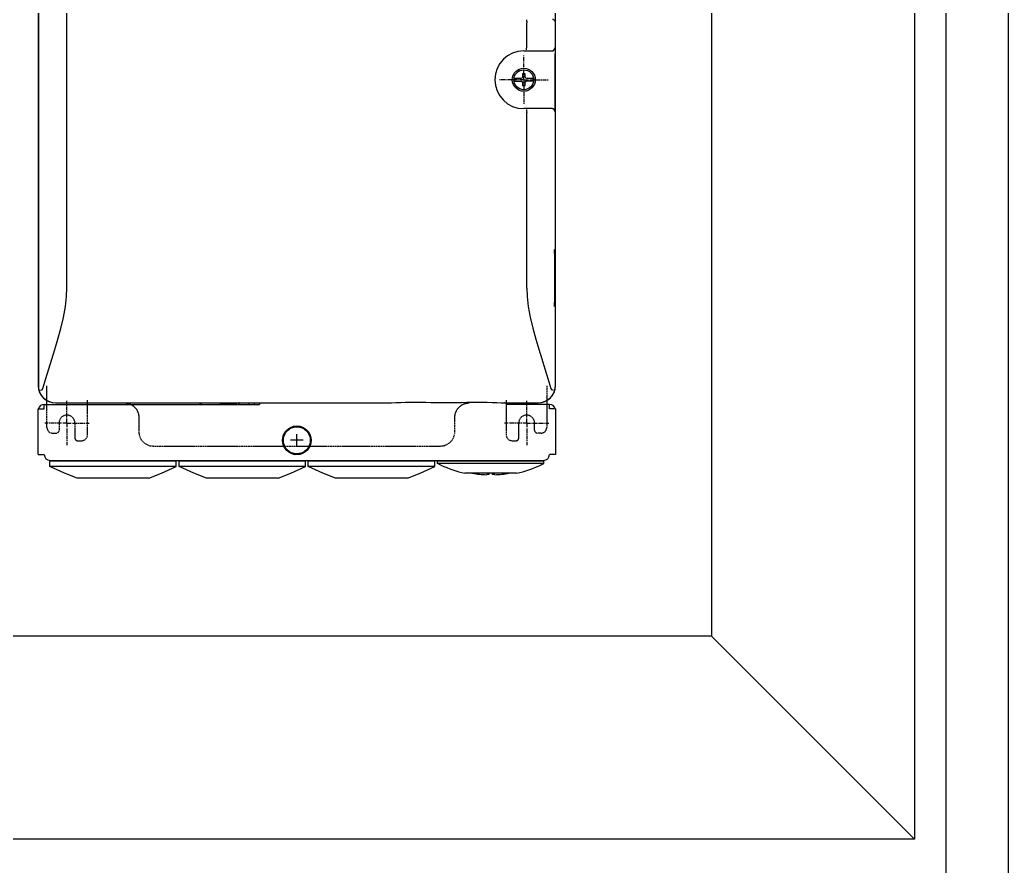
# Model space of a CAD drawing. Header units: inches. Extents: x 187 to 137830, y 99 to 66837.
# Drawn here: x 3082.1 to 3398.7, y 26990.1 to 27261.2 of the extents above; entities that cross this region are included whole.
import ezdxf

# ---------------------------------------------------------------- set-up
doc = ezdxf.new("R2010")
doc.units = ezdxf.units.IN
doc.header["$MEASUREMENT"] = 0
doc.linetypes.add('CENTER', pattern=[2, 1.25, -0.25, 0.25, -0.25])
doc.linetypes.add('HIDDEN', pattern=[0.375, 0.25, -0.125])
for name, color, linetype in [('ALL_CURVE', 7, 'Continuous'), ('ALL_FEATURES', 7, 'Continuous'), ('DEFAULT_1', 7, 'CENTER'), ('DEFAULT_2', 8, 'HIDDEN'), ('ONG', 170, 'Continuous')]:
    doc.layers.add(name, color=color, linetype=linetype)
doc.layers.add('NETCHINH', color=7, linetype='Continuous', lineweight=30)

msp = doc.modelspace()

# ---------------------------------------------------------------- linework, layer by layer
at = {"color": 7, "linetype": 'Continuous'}
for p, q in [((3097.26, 27175.25), (3097.26, 27385.42)), ((3088.06, 27381.33), (3088.06, 27143.97)), ((3088.09, 27381.31), (3088.09, 27143.99)), ((3253.66, 27143.97), (3253.66, 27381.33)), ((3244.46, 27252.43), (3244.46, 27260.18)), ((3253.64, 27187.7), (3253.64, 27260.34)), ((3243.54, 27251.2), (3252.55, 27251.2)), ((3253.56, 27233.62), (3253.56, 27250.28)), ((3244, 27243.84), (3243.08, 27243.84)), ((3243.08, 27243.84), (3243.08, 27242.78)), ((3244, 27242.78), (3244, 27243.84)), ((3240.56, 27242.41), (3242.71, 27242.41)), ((3240.56, 27241.49), (3242.71, 27241.49)), ((3243.08, 27241.12), (3243.08, 27240.07)), ((3244, 27240.07), (3244, 27241.12)), ((3244.37, 27242.41), (3246.52, 27242.41)), ((3246.52, 27241.49), (3244.37, 27241.49)), ((3243.08, 27240.07), (3244, 27240.07)), ((3252.55, 27232.71), (3243.54, 27232.71)), ((3244.46, 27175.25), (3244.46, 27231.47)), ((3253.32, 27186.31), (3253.32, 27170.63)), ((3253.34, 27169.67), (3253.42, 27169.63)), ((3253.64, 27143.99), (3253.64, 27169.24)), ((3090.82, 27137.99), (3090.82, 27139.21)), ((3250.9, 27139.21), (3250.9, 27137.99)), ((3093.58, 27138.45), (3158.9, 27138.45)), ((3093.6, 27138.48), (3199.99, 27138.48)), ((3103.86, 27137.99), (3103.86, 27138.45)), ((3146.97, 27138.27), (3151.54, 27138.27)), ((3147.89, 27138.24), (3148.07, 27138.06)), ((3151.54, 27138.27), (3151.34, 27138.06)), ((3151.54, 27137.99), (3151.54, 27138.45)), ((3152.46, 27138.48), (3152.46, 27138.39)), ((3155.5, 27138.45), (3155.5, 27137.99)), ((3157.15, 27138.45), (3157.15, 27137.99)), ((3200.03, 27138.48), (3199.99, 27138.48)), ((3220.8, 27138.57), (3222.15, 27138.6)), ((3237.42, 27138.48), (3237.38, 27138.48)), ((3237.42, 27138.48), (3248.13, 27138.48)), ((3238.02, 27138.45), (3248.14, 27138.45)), ((3091.74, 27118.12), (3091.74, 27119.66)), ((3096.43, 27115.93), (3091.74, 27118.12)), ((3132.22, 27118.12), (3091.74, 27118.12)), ((3092.02, 27119.93), (3131.95, 27119.93)), ((3096.07, 27119.93), (3096.07, 27120.05)), ((3127.54, 27115.93), (3132.22, 27118.12)), ((3127.9, 27119.93), (3127.9, 27120.05)), ((3132.22, 27118.12), (3132.22, 27119.66)), ((3133.14, 27118.12), (3133.14, 27119.66)), ((3137.83, 27115.93), (3133.14, 27118.12)), ((3173.62, 27118.12), (3133.14, 27118.12)), ((3133.42, 27119.93), (3173.35, 27119.93)), ((3137.47, 27119.93), (3137.47, 27120.05)), ((3168.94, 27115.93), (3173.62, 27118.12)), ((3169.3, 27119.93), (3169.3, 27120.05)), ((3173.62, 27118.12), (3173.62, 27119.66)), ((3174.54, 27118.12), (3174.54, 27119.66)), ((3179.23, 27115.93), (3174.54, 27118.12)), ((3215.02, 27118.12), (3174.54, 27118.12)), ((3174.82, 27119.93), (3214.75, 27119.93)), ((3178.87, 27119.93), (3178.87, 27120.05)), ((3210.34, 27115.93), (3215.02, 27118.12)), ((3210.7, 27119.93), (3210.7, 27120.05)), ((3215.02, 27118.12), (3215.02, 27119.66)), ((3215.94, 27119.03), (3215.94, 27119.66)), ((3249.98, 27119.03), (3215.94, 27119.03)), ((3217.02, 27118.53), (3215.94, 27119.03)), ((3216.22, 27119.93), (3249.71, 27119.93)), ((3220.27, 27119.93), (3220.27, 27120.05)), ((3245.66, 27119.93), (3245.66, 27120.05)), ((3248.9, 27118.53), (3249.98, 27119.03)), ((3249.98, 27119.03), (3249.98, 27119.66)), ((3100.48, 27114.33), (3096.43, 27115.93)), ((3123.48, 27114.33), (3100.48, 27114.33)), ((3123.48, 27114.33), (3127.54, 27115.93)), ((3141.88, 27114.33), (3137.83, 27115.93)), ((3164.88, 27114.33), (3141.88, 27114.33)), ((3164.88, 27114.33), (3168.94, 27115.93)), ((3183.28, 27114.33), (3179.23, 27115.93)), ((3206.28, 27114.33), (3183.28, 27114.33)), ((3206.28, 27114.33), (3210.34, 27115.93)), ((3241.24, 27115.91), (3224.68, 27115.91)), ((3232.5, 27115.48), (3231.66, 27115.48)), ((3232.5, 27115.48), (3232.5, 27115.91)), ((3233.42, 27115.91), (3233.42, 27115.48)), ((3234.26, 27115.48), (3233.42, 27115.48))]:
    msp.add_line(p, q, dxfattribs=at)
at = {"color": 3, "linetype": 'Continuous'}
for p, q in [((3088.06, 27136.52), (3089.99, 27136.52)), ((3088.06, 27121.89), (3088.06, 27136.52)), ((3089.99, 27137.99), (3158.9, 27137.99)), ((3089.99, 27136.52), (3089.99, 27137.99)), ((3158.9, 27138.48), (3158.9, 27137.99)), ((3238.02, 27137.99), (3238.02, 27138.48)), ((3251.73, 27137.99), (3238.02, 27137.99)), ((3251.73, 27136.52), (3251.73, 27137.99)), ((3253.66, 27136.52), (3251.73, 27136.52)), ((3253.66, 27136.52), (3253.66, 27121.89)), ((3088.06, 27121.89), (3089.99, 27121.89)), ((3253.66, 27121.89), (3251.73, 27121.89)), ((3091.83, 27120.05), (3249.89, 27120.05))]:
    msp.add_line(p, q, dxfattribs=at)
at = {"color": 7, "linetype": 'Continuous'}
for points in [[(3244.39, 27261.1), (3244.41, 27261.08), (3244.42, 27261.01), (3244.43, 27260.9), (3244.45, 27260.75), (3244.46, 27260.58), (3244.46, 27260.39), (3244.46, 27260.18)], [(3253.64, 27260.34), (3253.62, 27260.55), (3253.55, 27260.74), (3253.44, 27260.92), (3253.29, 27261.06), (3253.12, 27261.17), (3252.92, 27261.24), (3252.72, 27261.26)], [(3244.39, 27251.52), (3244.4, 27251.55), (3244.42, 27251.62), (3244.43, 27251.73), (3244.45, 27251.88), (3244.45, 27252.05), (3244.46, 27252.24), (3244.46, 27252.43)], [(3252.55, 27251.2), (3252.58, 27251.2), (3252.61, 27251.2), (3252.64, 27251.2), (3252.67, 27251.2), (3252.7, 27251.21), (3252.73, 27251.21), (3252.76, 27251.22), (3252.79, 27251.23), (3252.81, 27251.24), (3252.84, 27251.24), (3252.87, 27251.25), (3252.9, 27251.26), (3252.93, 27251.28), (3252.95, 27251.29), (3252.98, 27251.3), (3253, 27251.32), (3253.03, 27251.33), (3253.05, 27251.35), (3253.08, 27251.36), (3253.1, 27251.38), (3253.13, 27251.4), (3253.15, 27251.42), (3253.17, 27251.44), (3253.19, 27251.46), (3253.21, 27251.48), (3253.23, 27251.5), (3253.25, 27251.52), (3253.27, 27251.54), (3253.29, 27251.57), (3253.31, 27251.59), (3253.32, 27251.62), (3253.34, 27251.64), (3253.35, 27251.67), (3253.37, 27251.69), (3253.38, 27251.72), (3253.39, 27251.74), (3253.4, 27251.77), (3253.42, 27251.8), (3253.43, 27251.83), (3253.43, 27251.85), (3253.44, 27251.88), (3253.45, 27251.91), (3253.46, 27251.94), (3253.46, 27251.97), (3253.46, 27252), (3253.47, 27252.03), (3253.47, 27252.06), (3253.47, 27252.09), (3253.47, 27252.12)], [(3244.39, 27232.39), (3244.4, 27232.36), (3244.42, 27232.28), (3244.43, 27232.17), (3244.45, 27232.03), (3244.45, 27231.86), (3244.46, 27231.67), (3244.46, 27231.47)], [(3253.47, 27231.79), (3253.47, 27231.82), (3253.47, 27231.85), (3253.47, 27231.87), (3253.46, 27231.9), (3253.46, 27231.93), (3253.46, 27231.96), (3253.45, 27231.99), (3253.44, 27232.02), (3253.43, 27232.05), (3253.43, 27232.08), (3253.42, 27232.1), (3253.4, 27232.13), (3253.39, 27232.16), (3253.38, 27232.18), (3253.37, 27232.21), (3253.35, 27232.24), (3253.34, 27232.26), (3253.32, 27232.29), (3253.31, 27232.31), (3253.29, 27232.34), (3253.27, 27232.36), (3253.25, 27232.38), (3253.23, 27232.4), (3253.21, 27232.43), (3253.19, 27232.45), (3253.17, 27232.47), (3253.15, 27232.49), (3253.13, 27232.5), (3253.1, 27232.52), (3253.08, 27232.54), (3253.05, 27232.56), (3253.03, 27232.57), (3253, 27232.59), (3252.98, 27232.6), (3252.95, 27232.61), (3252.93, 27232.63), (3252.9, 27232.64), (3252.87, 27232.65), (3252.84, 27232.66), (3252.81, 27232.67), (3252.79, 27232.68), (3252.76, 27232.68), (3252.73, 27232.69), (3252.7, 27232.69), (3252.67, 27232.7), (3252.64, 27232.7), (3252.61, 27232.7), (3252.58, 27232.71), (3252.55, 27232.71)], [(3253.47, 27231.79), (3253.48, 27231.79), (3253.48, 27231.8), (3253.48, 27231.8), (3253.49, 27231.81), (3253.49, 27231.82), (3253.49, 27231.82), (3253.49, 27231.83)], [(3253.49, 27231.83), (3253.5, 27231.87), (3253.5, 27231.93)], [(3253.5, 27231.93), (3253.51, 27231.95), (3253.51, 27232), (3253.52, 27232.04), (3253.52, 27232.09), (3253.52, 27232.13), (3253.53, 27232.24), (3253.54, 27232.36), (3253.54, 27232.45), (3253.55, 27232.54), (3253.55, 27232.63), (3253.55, 27232.79), (3253.56, 27232.94), (3253.56, 27233.11), (3253.56, 27233.28), (3253.56, 27233.45), (3253.56, 27233.62)], [(3253.32, 27186.31), (3253.32, 27186.43), (3253.32, 27186.57), (3253.33, 27186.7), (3253.33, 27186.83), (3253.33, 27186.94), (3253.33, 27187.05), (3253.34, 27187.14), (3253.34, 27187.23), (3253.35, 27187.31), (3253.35, 27187.38), (3253.36, 27187.44), (3253.36, 27187.49), (3253.36, 27187.52), (3253.37, 27187.55), (3253.37, 27187.55)], [(3253.51, 27187.38), (3253.42, 27187.31), (3253.34, 27187.27)], [(3253.64, 27187.7), (3253.62, 27187.58), (3253.58, 27187.48), (3253.51, 27187.38)], [(3089.51, 27143.06), (3090.5, 27146.22), (3091.49, 27149.38), (3092.45, 27152.5), (3093.39, 27155.61), (3094.33, 27158.85), (3095.27, 27162.31), (3096.12, 27165.85), (3096.77, 27169.3), (3097.15, 27172.5), (3097.26, 27175.25)], [(3244.46, 27175.25), (3244.57, 27172.51), (3244.95, 27169.31), (3245.6, 27165.87), (3246.45, 27162.34), (3247.38, 27158.89), (3248.33, 27155.64), (3249.27, 27152.52), (3250.23, 27149.4), (3251.22, 27146.23), (3252.22, 27143.06)], [(3253.37, 27169.39), (3253.37, 27169.38), (3253.37, 27169.39), (3253.36, 27169.41), (3253.36, 27169.44), (3253.36, 27169.48), (3253.35, 27169.53), (3253.35, 27169.59), (3253.34, 27169.66), (3253.34, 27169.74), (3253.34, 27169.83), (3253.33, 27169.93), (3253.33, 27170.04), (3253.33, 27170.15), (3253.33, 27170.27), (3253.32, 27170.4), (3253.32, 27170.54), (3253.32, 27170.63)], [(3253.42, 27169.63), (3253.51, 27169.56), (3253.58, 27169.47), (3253.62, 27169.36), (3253.64, 27169.24)], [(3088.09, 27143.99), (3088.15, 27143.12), (3088.36, 27142.28), (3088.69, 27141.48), (3089.14, 27140.75), (3089.7, 27140.09), (3090.36, 27139.53), (3091.1, 27139.08), (3091.89, 27138.75), (3092.74, 27138.54), (3093.6, 27138.48)], [(3088.76, 27142.5), (3088.8, 27142.52), (3088.91, 27142.56), (3089.06, 27142.62), (3089.25, 27142.69)], [(3089.25, 27142.69), (3089.32, 27142.72), (3089.37, 27142.78), (3089.43, 27142.86), (3089.47, 27142.95), (3089.51, 27143.06)], [(3248.13, 27138.48), (3248.99, 27138.54), (3249.83, 27138.75), (3250.63, 27139.08), (3251.37, 27139.53), (3252.03, 27140.09), (3252.59, 27140.75), (3253.04, 27141.48), (3253.37, 27142.28), (3253.57, 27143.12), (3253.64, 27143.99)], [(3252.22, 27143.06), (3252.26, 27142.95), (3252.3, 27142.86), (3252.35, 27142.78), (3252.41, 27142.72), (3252.47, 27142.69)], [(3252.97, 27142.5), (3252.92, 27142.52), (3252.82, 27142.56), (3252.67, 27142.62), (3252.47, 27142.69)], [(3115.66, 27138.45), (3116.38, 27138.39), (3117.08, 27138.23), (3117.65, 27137.99)], [(3146.97, 27138.27), (3147.17, 27138.27), (3147.36, 27138.27), (3147.53, 27138.26), (3147.68, 27138.26), (3147.79, 27138.25), (3147.86, 27138.25), (3147.89, 27138.24)], [(3148.08, 27137.99), (3148.08, 27138.01), (3148.07, 27138.06)], [(3151.34, 27138.06), (3151.32, 27138.01), (3151.32, 27137.99)], [(3200.03, 27138.48), (3201.18, 27138.52), (3202.56, 27138.57), (3204.04, 27138.61), (3205.59, 27138.64), (3207.2, 27138.66), (3208.84, 27138.67), (3210.49, 27138.66), (3212.13, 27138.65), (3213.73, 27138.63), (3215.27, 27138.6), (3216.6, 27138.57)], [(3216.6, 27138.57), (3217.08, 27138.55), (3217.72, 27138.54), (3218.38, 27138.54), (3219.04, 27138.54), (3219.7, 27138.54), (3220.33, 27138.55), (3220.8, 27138.57)], [(3222.15, 27138.6), (3223.69, 27138.63), (3225.29, 27138.65), (3226.93, 27138.66), (3228.58, 27138.67), (3230.22, 27138.66), (3231.82, 27138.64), (3233.38, 27138.61), (3234.86, 27138.57), (3236.24, 27138.52), (3237.38, 27138.48)]]:
    msp.add_lwpolyline(points, dxfattribs=at)
for centre, radius in [((3243.54, 27241.95), 3.68), ((3243.54, 27241.95), 3.18), ((3170.86, 27126.49), 4.32)]:
    msp.add_circle(centre, radius, dxfattribs=at)
for centre, radius, start, end in [((3243.54, 27241.95), 9.25, 90, 270), ((3243.54, 27241.95), 3.02, 171.2306, 188.7694), ((3242.71, 27242.78), 0.368, 270, 0), ((3242.71, 27241.12), 0.368, 0, 90), ((3244.37, 27242.78), 0.368, 180, 270), ((3244.37, 27241.12), 0.368, 90, 180), ((3243.54, 27241.95), 3.02, 351.2306, 8.7694), ((3093.58, 27143.97), 5.52, 180, 270), ((3248.14, 27143.97), 5.52, 270, 0), ((3140.5, 27138.91), 0.955, 208.936, 255.0895), ((3140.5, 27138.91), 0.92, 210.1909, 270), ((3146.02, 27138.91), 0.92, 270, 329.8091), ((3146.02, 27138.91), 0.955, 284.9105, 331.064), ((3152.74, 27137.72), 0.736, 102.8623, 157.8609), ((3092.02, 27119.66), 0.276, 90, 180), ((3131.95, 27119.66), 0.276, 0, 90), ((3133.42, 27119.66), 0.276, 90, 180), ((3173.35, 27119.66), 0.276, 0, 90), ((3174.82, 27119.66), 0.276, 90, 180), ((3214.75, 27119.66), 0.276, 0, 90), ((3216.22, 27119.66), 0.276, 90, 180), ((3232.96, 27152.71), 37.72, 245, 257.3196), ((3232.96, 27152.71), 37.72, 282.6804, 295), ((3249.71, 27119.66), 0.276, 0, 90), ((3232.96, 27152.71), 37.26, 261.0472, 267.9987), ((3232.96, 27152.71), 37.26, 272.0013, 278.9522)]:
    msp.add_arc(centre, radius, start, end, dxfattribs=at)
at = {"color": 3, "linetype": 'Continuous'}
for centre, radius, start, end in [((3089.99, 27136.06), 1.93, 90, 166.1984), ((3251.73, 27136.06), 1.93, 13.8016, 90), ((3091.83, 27121.89), 1.84, 180, 270), ((3249.89, 27121.89), 1.84, 270, 0)]:
    msp.add_arc(centre, radius, start, end, dxfattribs=at)
at = {"layer": 'ALL_CURVE', "color": 40, "linetype": 'Continuous'}
for p, q in [((3172.84, 27126.49), (3168.88, 27126.49)), ((3170.86, 27124.51), (3170.86, 27128.47))]:
    msp.add_line(p, q, dxfattribs=at)
at = {"layer": 'ALL_FEATURES', "color": 2, "linetype": 'Continuous'}
for p, q in [((3171.13, 27130.8), (3171.38, 27131.04)), ((3173.2, 27130.13), (3173.4, 27130.33)), ((3174.55, 27128.75), (3174.74, 27128.94)), ((3175.18, 27126.64), (3175.42, 27126.89)), ((3166.31, 27125.98), (3166.56, 27126.22)), ((3167.03, 27123.96), (3167.22, 27124.16)), ((3168.41, 27122.61), (3168.61, 27122.81)), ((3170.46, 27121.93), (3170.71, 27122.18))]:
    msp.add_line(p, q, dxfattribs=at)
at = {"layer": 'ALL_FEATURES', "color": 4, "linetype": 'Continuous'}
msp.add_circle((3170.86, 27126.49), 4.6, dxfattribs=at)
at = {"layer": 'DEFAULT_1', "color": 7, "linetype": 'CENTER'}
for p, q in [((3243.54, 27241.95), (3243.54, 27249.73)), ((3243.54, 27241.95), (3235.77, 27241.95)), ((3243.54, 27241.95), (3251.32, 27241.95)), ((3243.54, 27241.95), (3243.54, 27234.18)), ((3097.26, 27132.01), (3097.26, 27139.14)), ((3244.46, 27132.01), (3244.46, 27139.14)), ((3097.26, 27132.01), (3090.13, 27132.01)), ((3097.26, 27132.01), (3104.39, 27132.01)), ((3097.26, 27132.01), (3097.26, 27124.88)), ((3244.46, 27132.01), (3237.33, 27132.01)), ((3244.46, 27132.01), (3251.59, 27132.01)), ((3244.46, 27132.01), (3244.46, 27124.88))]:
    msp.add_line(p, q, dxfattribs=at)
at = {"layer": 'DEFAULT_2', "color": 8, "linetype": 'HIDDEN'}
for p, q in [((3090.82, 27130.63), (3090.82, 27143.97)), ((3250.9, 27143.97), (3250.9, 27130.63)), ((3103.86, 27128.33), (3103.86, 27139.37)), ((3237.86, 27139.37), (3237.86, 27128.33)), ((3120.26, 27133.85), (3120.26, 27129.25)), ((3221.46, 27129.25), (3221.46, 27133.85)), ((3094.73, 27132.01), (3094.73, 27129.71)), ((3099.79, 27132.01), (3099.79, 27127.25)), ((3241.93, 27127.25), (3241.93, 27132.01)), ((3246.99, 27129.71), (3246.99, 27132.01)), ((3092.66, 27128.79), (3093.81, 27128.79)), ((3249.06, 27128.79), (3247.91, 27128.79)), ((3100.71, 27126.33), (3101.86, 27126.33)), ((3124.86, 27124.65), (3216.86, 27124.65)), ((3239.86, 27126.33), (3241.01, 27126.33))]:
    msp.add_line(p, q, dxfattribs=at)
for points in [[(3115.66, 27138.45), (3115.81, 27138.45), (3115.95, 27138.44), (3116.09, 27138.43), (3116.24, 27138.42), (3116.38, 27138.39), (3116.52, 27138.37), (3116.67, 27138.34), (3116.81, 27138.31), (3116.95, 27138.27), (3117.08, 27138.23), (3117.22, 27138.18), (3117.36, 27138.13), (3117.49, 27138.07), (3117.62, 27138.01), (3117.75, 27137.95), (3117.88, 27137.88), (3118, 27137.81), (3118.13, 27137.74), (3118.25, 27137.66), (3118.37, 27137.57), (3118.48, 27137.49), (3118.59, 27137.4), (3118.7, 27137.3), (3118.81, 27137.2), (3118.92, 27137.1), (3119.02, 27137), (3119.11, 27136.89), (3119.21, 27136.78), (3119.3, 27136.67), (3119.38, 27136.55), (3119.47, 27136.44), (3119.55, 27136.32), (3119.62, 27136.19), (3119.69, 27136.07), (3119.76, 27135.94), (3119.83, 27135.81), (3119.88, 27135.68), (3119.94, 27135.54), (3119.99, 27135.41), (3120.04, 27135.27), (3120.08, 27135.13), (3120.12, 27135), (3120.15, 27134.85), (3120.18, 27134.71), (3120.21, 27134.57), (3120.23, 27134.43), (3120.24, 27134.28), (3120.25, 27134.14), (3120.26, 27134), (3120.26, 27133.85)], [(3221.46, 27133.85), (3221.47, 27134), (3221.47, 27134.14), (3221.48, 27134.28), (3221.5, 27134.43), (3221.52, 27134.57), (3221.54, 27134.71), (3221.57, 27134.85), (3221.61, 27135), (3221.65, 27135.13), (3221.69, 27135.27), (3221.73, 27135.41), (3221.79, 27135.54), (3221.84, 27135.68), (3221.9, 27135.81), (3221.96, 27135.94), (3222.03, 27136.07), (3222.1, 27136.19), (3222.18, 27136.32), (3222.26, 27136.44), (3222.34, 27136.55), (3222.43, 27136.67), (3222.52, 27136.78), (3222.61, 27136.89), (3222.71, 27137), (3222.81, 27137.1), (3222.91, 27137.2), (3223.02, 27137.3), (3223.13, 27137.4), (3223.24, 27137.49), (3223.36, 27137.57), (3223.48, 27137.66), (3223.6, 27137.74), (3223.72, 27137.81), (3223.85, 27137.88), (3223.98, 27137.95), (3224.1, 27138.01), (3224.24, 27138.07), (3224.37, 27138.13), (3224.51, 27138.18), (3224.64, 27138.23), (3224.78, 27138.27), (3224.92, 27138.31), (3225.06, 27138.34), (3225.2, 27138.37), (3225.34, 27138.39), (3225.49, 27138.42), (3225.63, 27138.43), (3225.78, 27138.44), (3225.92, 27138.45), (3226.06, 27138.45)], [(3099.79, 27127.25), (3099.79, 27127.22), (3099.79, 27127.19), (3099.8, 27127.16), (3099.8, 27127.13), (3099.8, 27127.1), (3099.81, 27127.08), (3099.82, 27127.05), (3099.82, 27127.02), (3099.83, 27126.99), (3099.84, 27126.96), (3099.85, 27126.93), (3099.86, 27126.91), (3099.87, 27126.88), (3099.88, 27126.85), (3099.9, 27126.83), (3099.91, 27126.8), (3099.93, 27126.77), (3099.94, 27126.75), (3099.96, 27126.72), (3099.98, 27126.7), (3099.99, 27126.68), (3100.01, 27126.65), (3100.03, 27126.63), (3100.05, 27126.61), (3100.07, 27126.59), (3100.09, 27126.57), (3100.12, 27126.55), (3100.14, 27126.53), (3100.16, 27126.51), (3100.19, 27126.5), (3100.21, 27126.48), (3100.24, 27126.46), (3100.26, 27126.45), (3100.29, 27126.44), (3100.31, 27126.42), (3100.34, 27126.41), (3100.37, 27126.4), (3100.4, 27126.39), (3100.42, 27126.38), (3100.45, 27126.37), (3100.48, 27126.36), (3100.51, 27126.35), (3100.54, 27126.35), (3100.57, 27126.34), (3100.6, 27126.34), (3100.62, 27126.34), (3100.65, 27126.33), (3100.68, 27126.33), (3100.71, 27126.33)], [(3241.01, 27126.33), (3241.04, 27126.33), (3241.07, 27126.33), (3241.1, 27126.34), (3241.13, 27126.34), (3241.16, 27126.34), (3241.19, 27126.35), (3241.22, 27126.35), (3241.25, 27126.36), (3241.27, 27126.37), (3241.3, 27126.38), (3241.33, 27126.39), (3241.36, 27126.4), (3241.39, 27126.41), (3241.41, 27126.42), (3241.44, 27126.44), (3241.46, 27126.45), (3241.49, 27126.46), (3241.51, 27126.48), (3241.54, 27126.5), (3241.56, 27126.51), (3241.59, 27126.53), (3241.61, 27126.55), (3241.63, 27126.57), (3241.65, 27126.59), (3241.67, 27126.61), (3241.69, 27126.63), (3241.71, 27126.65), (3241.73, 27126.68), (3241.75, 27126.7), (3241.77, 27126.72), (3241.78, 27126.75), (3241.8, 27126.77), (3241.81, 27126.8), (3241.83, 27126.83), (3241.84, 27126.85), (3241.85, 27126.88), (3241.87, 27126.91), (3241.88, 27126.93), (3241.89, 27126.96), (3241.89, 27126.99), (3241.9, 27127.02), (3241.91, 27127.05), (3241.92, 27127.08), (3241.92, 27127.1), (3241.93, 27127.13), (3241.93, 27127.16), (3241.93, 27127.19), (3241.93, 27127.22), (3241.93, 27127.25)]]:
    msp.add_lwpolyline(points, dxfattribs=at)
for centre, radius, start, end in [((3097.26, 27132.01), 2.53, 0, 180), ((3244.46, 27132.01), 2.53, 0, 180), ((3092.66, 27130.63), 1.84, 180, 270), ((3093.81, 27129.71), 0.92, 270, 0), ((3247.91, 27129.71), 0.92, 180, 270), ((3249.06, 27130.63), 1.84, 270, 0), ((3101.86, 27128.33), 2, 270, 0), ((3124.86, 27129.25), 4.6, 180, 270), ((3216.86, 27129.25), 4.6, 270, 0), ((3239.86, 27128.33), 2, 180, 270)]:
    msp.add_arc(centre, radius, start, end, dxfattribs=at)
at = {"layer": 'NETCHINH', "color": 8}
for points in [[(2718.35, 28149.7), (3398.67, 28149.7), (3398.67, 26823.86), (2718.35, 26823.86)], [(2740.35, 28130.27), (3378.67, 28130.27), (3378.67, 26843.86), (2740.35, 26843.86)]]:
    msp.add_lwpolyline(points, close=True, dxfattribs=at)
at = {"layer": 'NETCHINH', "color": 5}
for points in [[(2757.08, 28120.14), (3368.67, 28120.14), (3368.67, 26998.7), (2757.08, 26998.7)], [(2822.08, 28055.14), (3303.67, 28055.14), (3303.67, 27063.7), (2822.08, 27063.7)]]:
    msp.add_lwpolyline(points, close=True, dxfattribs=at)
at = {"layer": 'ONG', "color": 5}
msp.add_line((3303.67, 27063.7), (3368.67, 26998.7), dxfattribs=at)

doc.saveas('drawing.dxf')
